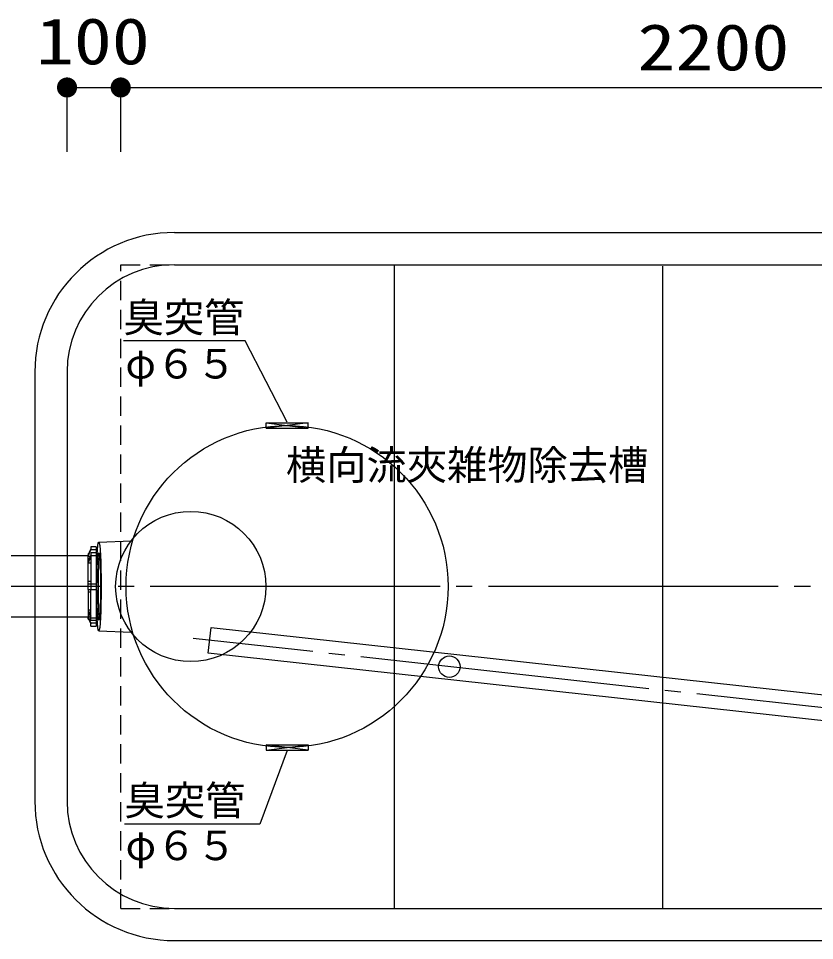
# Model space of a CAD drawing. Units: millimetres, scale not verified. Extents: x -8093 to 8093, y -5792 to 5792.
# Drawn here: x -6131 to -4648, y 927 to 2646 of the extents above; entities that cross this region are included whole.
import ezdxf
from ezdxf.enums import TextEntityAlignment as Align

# ---------------------------------------------------------------- set-up
doc = ezdxf.new("R2010")
doc.units = ezdxf.units.MM
doc.header["$LTSCALE"] = 30
doc.linetypes.add('DASHED1', pattern=[1.8, 1.2, -0.6])
doc.linetypes.add('LONG_CHAIN', pattern=[21, 18, -1, 1, -1])
for name, color, linetype, lineweight in [('0-1_00クル-フ-0躯体', 3, 'Continuous', 25), ('0-2_00クル-フ-1機器', 2, 'Continuous', 25), ('0-4_00クル-フ-6寸法', 132, 'Continuous', 25)]:
    doc.layers.add(name, color=color, linetype=linetype, lineweight=lineweight)
doc.styles.add('ＭＳ ゴシック', font='')
doc.styles.get('ＭＳ ゴシック').set_extended_font_data('MS Gothic')

msp = doc.modelspace()

# ---------------------------------------------------------------- linework, layer by layer
at = {"layer": '0-1_00クル-フ-0躯体'}
for p, q in [((-5840.74, 2247.45), (-3840.74, 2247.45)), ((-5840.74, 2187.45), (-3840.74, 2187.45)), ((-5430.74, 987.45), (-5430.74, 2187.45)), ((-4930.74, 987.45), (-4930.74, 2184.43)), ((-6100.74, 1987.45), (-6100.74, 1187.45)), ((-6040.74, 1987.45), (-6040.74, 1187.45)), ((-5669.74, 1892.45), (-5591.74, 1882.45)), ((-5591.74, 1892.45), (-5669.74, 1882.45)), ((-5591.74, 1882.45), (-5591.74, 1892.45)), ((-5669.74, 1882.45), (-5591.74, 1882.45)), ((-5981.57, 1670.13), (-5921.16, 1672.74)), ((-6001.6, 1645.72), (-5996.6, 1657.21)), ((-6001.6, 1644.21), (-5996.6, 1655.57)), ((-5996.6, 1660.71), (-5996.6, 1655.57)), ((-5986.6, 1655.57), (-5996.6, 1655.57)), ((-5986.6, 1650.5), (-5996.1, 1650.5)), ((-5987.1, 1661.71), (-5995.6, 1661.71)), ((-5986.6, 1661.21), (-5986.6, 1513.68)), ((-6001.6, 1644.45), (-6192.58, 1644.45)), ((-6001.6, 1647.71), (-6001.6, 1644.51)), ((-6001.6, 1582.18), (-6001.6, 1645.72)), ((-6001.6, 1634.21), (-5996.6, 1645.58)), ((-6001.6, 1644.21), (-5997.2, 1644.21)), ((-6001.6, 1631.22), (-5996.6, 1642.71)), ((-6000.6, 1648.71), (-6000.3, 1648.71)), ((-5996.6, 1650), (-5996.6, 1582.18)), ((-5996.6, 1645.58), (-5986.6, 1645.58)), ((-5996.6, 1631.22), (-6001.6, 1631.22)), ((-6001.6, 1597.21), (-5996.6, 1597.21)), ((-6001.6, 1592.71), (-5986.6, 1592.71)), ((-6001.6, 1582.18), (-6001.6, 1529.17)), ((-6001.6, 1582.18), (-5986.6, 1582.18)), ((-5996.6, 1524.9), (-5996.6, 1582.18)), ((-6001.6, 1577.68), (-5996.6, 1577.68)), ((-6001.6, 1530.45), (-6192.58, 1530.45)), ((-5996.6, 1543.67), (-6001.6, 1543.67)), ((-6001.6, 1543.67), (-5996.6, 1532.18)), ((-6001.6, 1540.69), (-5996.6, 1529.32)), ((-6001.6, 1530.68), (-5997.2, 1530.68)), ((-6001.6, 1530.68), (-5996.6, 1519.32)), ((-6001.6, 1527.18), (-6001.6, 1530.38)), ((-6001.6, 1529.17), (-5996.6, 1517.68)), ((-6000.6, 1526.18), (-6000.3, 1526.18)), ((-5996.6, 1529.32), (-5986.6, 1529.32)), ((-5986.6, 1519.32), (-5996.6, 1519.32)), ((-5996.6, 1514.18), (-5996.6, 1519.32)), ((-5986.6, 1524.4), (-5996.1, 1524.4)), ((-5987.1, 1513.18), (-5995.6, 1513.18)), ((-5981.57, 1504.76), (-5921.16, 1502.15)), ((-5777.56, 1463.35), (-5772.3, 1511.06)), ((-5772.3, 1511.06), (-4407.36, 1360.6)), ((-4412.62, 1312.89), (-5777.56, 1463.35)), ((-5669.74, 1292.45), (-5591.74, 1292.45)), ((-5669.74, 1282.45), (-5591.74, 1292.45)), ((-5591.74, 1282.45), (-5669.74, 1292.45)), ((-5591.74, 1292.45), (-5591.74, 1282.45)), ((-5840.74, 987.45), (-3840.74, 987.45)), ((-5840.74, 927.45), (-3840.74, 927.45))]:
    msp.add_line(p, q, dxfattribs=at)
at = {"layer": '0-1_00クル-フ-0躯体', "color": 4}
for p, q in [((-5708.78, 2045.16), (-5935.3, 2045.16)), ((-5630.74, 1894.08), (-5708.78, 2045.16)), ((-5630.74, 1281.52), (-5681.38, 1144.57)), ((-5681.38, 1144.57), (-5933.54, 1144.57))]:
    msp.add_line(p, q, dxfattribs=at)
at = {"layer": '0-1_00クル-フ-0躯体', "linetype": 'LONG_CHAIN'}
for p, q in [((-2825.74, 1587.45), (-6250.74, 1587.45)), ((-4330.26, 1327.95), (-5805.52, 1490.58))]:
    msp.add_line(p, q, dxfattribs=at)
at = {"layer": '0-1_00クル-フ-0躯体'}
for points in [[(-5669.74, 1882.45), (-5669.74, 1892.45), (-5591.74, 1892.45)], [(-5669.74, 1292.45), (-5669.74, 1282.45), (-5591.74, 1282.45)]]:
    msp.add_lwpolyline(points, dxfattribs=at)
for centre, radius in [((-5630.74, 1587.45), 300), ((-5810.14, 1587.45), 140), ((-5328.32, 1437.97), 20)]:
    msp.add_circle(centre, radius, dxfattribs=at)
for centre, radius, start, end in [((-5840.74, 1987.45), 260, 90, 180), ((-5840.74, 1987.45), 200, 90, 180), ((-5995.6, 1660.71), 1, 90, 180), ((-5996.1, 1650), 0.499, 90, 180), ((-5987.1, 1661.21), 0.499, 0, 90), ((-6000.6, 1647.71), 1, 90, 180), ((-6000.6, 1527.18), 1, 180, 270), ((-5996.1, 1524.9), 0.499, 180, 270), ((-5995.6, 1514.18), 1, 180, 270), ((-5987.1, 1513.68), 0.499, 270, 0), ((-5840.74, 1187.45), 260, 180, 270), ((-5840.74, 1187.45), 200, 180, 270)]:
    msp.add_arc(centre, radius, start, end, dxfattribs=at)
for centre, major_axis in [((-5981.56, 1587.45), (0, 82.69)), ((-5981.57, 1587.45), (0, 63.5))]:
    msp.add_ellipse(centre, major_axis=major_axis, ratio=0.052408, dxfattribs=at)
msp.add_ellipse((-5979.57, 1587.45), major_axis=(0, -63.5), ratio=0.052408, start_param=3.4472318, end_param=5.9775462, dxfattribs=at)
at = {"layer": '0-2_00クル-フ-1機器', "linetype": 'DASHED1'}
for p, q in [((-5940.74, 2187.45), (-3740.74, 2187.45)), ((-5940.74, 987.45), (-5940.74, 2187.45))]:
    msp.add_line(p, q, dxfattribs=at)
msp.add_lwpolyline([(-5940.74, 987.45), (-3740.74, 987.45), (-3740.74, 2187.45)], dxfattribs=at)
at = {"layer": '0-4_00クル-フ-6寸法', "color": 4}
for p, q in [((-6040.74, 2397.79), (-6040.74, 2517.79)), ((-6040.74, 2517.79), (-5940.74, 2517.79)), ((-5940.74, 2397.79), (-5940.74, 2517.79)), ((-5940.74, 2397.79), (-5940.74, 2517.79)), ((-5940.74, 2517.79), (-3740.74, 2517.79))]:
    msp.add_line(p, q, dxfattribs=at)
at = {"layer": '0-4_00クル-フ-6寸法'}
for points in [[(-6040.74, 2517.79), (-6057.18, 2526.82), (-6055.91, 2528.81)], [(-6040.74, 2517.79), (-6055.91, 2528.81), (-6054.41, 2530.62)], [(-6040.74, 2517.79), (-6054.41, 2530.62), (-6052.7, 2532.23)], [(-6040.74, 2517.79), (-6052.7, 2532.23), (-6050.79, 2533.62)], [(-6040.74, 2517.79), (-6050.79, 2533.62), (-6048.73, 2534.75)], [(-6040.74, 2517.79), (-6048.73, 2534.75), (-6046.54, 2535.62)], [(-6040.74, 2517.79), (-6046.54, 2535.62), (-6044.26, 2536.2)], [(-6040.74, 2517.79), (-6044.26, 2536.2), (-6041.92, 2536.5)], [(-6040.74, 2517.79), (-6041.92, 2536.5), (-6039.57, 2536.5)], [(-6040.74, 2517.79), (-6039.57, 2536.5), (-6037.23, 2536.2)], [(-6040.74, 2517.79), (-6037.23, 2536.2), (-6034.95, 2535.62)], [(-6040.74, 2517.79), (-6034.95, 2535.62), (-6032.76, 2534.75)], [(-6040.74, 2517.79), (-6032.76, 2534.75), (-6030.7, 2533.62)], [(-6040.74, 2517.79), (-6030.7, 2533.62), (-6028.79, 2532.23)], [(-6040.74, 2517.79), (-6028.79, 2532.23), (-6027.08, 2530.62)], [(-6040.74, 2517.79), (-6027.08, 2530.62), (-6025.58, 2528.81)], [(-6040.74, 2517.79), (-6025.58, 2528.81), (-6024.31, 2526.82)], [(-5940.74, 2517.79), (-5957.18, 2526.82), (-5955.91, 2528.81)], [(-5940.74, 2517.79), (-5957.18, 2526.82), (-5955.91, 2528.81)], [(-5940.74, 2517.79), (-5955.91, 2528.81), (-5954.41, 2530.62)], [(-5940.74, 2517.79), (-5955.91, 2528.81), (-5954.41, 2530.62)], [(-5940.74, 2517.79), (-5954.41, 2530.62), (-5952.7, 2532.23)], [(-5940.74, 2517.79), (-5954.41, 2530.62), (-5952.7, 2532.23)], [(-5940.74, 2517.79), (-5952.7, 2532.23), (-5950.79, 2533.62)], [(-5940.74, 2517.79), (-5952.7, 2532.23), (-5950.79, 2533.62)], [(-5940.74, 2517.79), (-5950.79, 2533.62), (-5948.73, 2534.75)], [(-5940.74, 2517.79), (-5950.79, 2533.62), (-5948.73, 2534.75)], [(-5940.74, 2517.79), (-5948.73, 2534.75), (-5946.54, 2535.62)], [(-5940.74, 2517.79), (-5948.73, 2534.75), (-5946.54, 2535.62)], [(-5940.74, 2517.79), (-5946.54, 2535.62), (-5944.26, 2536.2)], [(-5940.74, 2517.79), (-5946.54, 2535.62), (-5944.26, 2536.2)], [(-5940.74, 2517.79), (-5944.26, 2536.2), (-5941.92, 2536.5)], [(-5940.74, 2517.79), (-5944.26, 2536.2), (-5941.92, 2536.5)], [(-5940.74, 2517.79), (-5941.92, 2536.5), (-5939.57, 2536.5)], [(-5940.74, 2517.79), (-5941.92, 2536.5), (-5939.57, 2536.5)], [(-5940.74, 2517.79), (-5939.57, 2536.5), (-5937.23, 2536.2)], [(-5940.74, 2517.79), (-5939.57, 2536.5), (-5937.23, 2536.2)], [(-5940.74, 2517.79), (-5937.23, 2536.2), (-5934.95, 2535.62)], [(-5940.74, 2517.79), (-5937.23, 2536.2), (-5934.95, 2535.62)], [(-5940.74, 2517.79), (-5934.95, 2535.62), (-5932.76, 2534.75)], [(-5940.74, 2517.79), (-5934.95, 2535.62), (-5932.76, 2534.75)], [(-5940.74, 2517.79), (-5932.76, 2534.75), (-5930.7, 2533.62)], [(-5940.74, 2517.79), (-5932.76, 2534.75), (-5930.7, 2533.62)], [(-5940.74, 2517.79), (-5930.7, 2533.62), (-5928.79, 2532.23)], [(-5940.74, 2517.79), (-5930.7, 2533.62), (-5928.79, 2532.23)], [(-5940.74, 2517.79), (-5928.79, 2532.23), (-5927.08, 2530.62)], [(-5940.74, 2517.79), (-5928.79, 2532.23), (-5927.08, 2530.62)], [(-5940.74, 2517.79), (-5927.08, 2530.62), (-5925.58, 2528.81)], [(-5940.74, 2517.79), (-5927.08, 2530.62), (-5925.58, 2528.81)], [(-5940.74, 2517.79), (-5925.58, 2528.81), (-5924.31, 2526.82)], [(-5940.74, 2517.79), (-5925.58, 2528.81), (-5924.31, 2526.82)], [(-6040.74, 2517.79), (-6059.49, 2517.79), (-6059.35, 2520.14)], [(-6040.74, 2517.79), (-6059.35, 2515.44), (-6059.49, 2517.79)], [(-6040.74, 2517.79), (-6059.35, 2520.14), (-6058.91, 2522.45)], [(-6040.74, 2517.79), (-6058.91, 2513.12), (-6059.35, 2515.44)], [(-6040.74, 2517.79), (-6058.91, 2522.45), (-6058.18, 2524.69)], [(-6040.74, 2517.79), (-6058.18, 2510.88), (-6058.91, 2513.12)], [(-6040.74, 2517.79), (-6058.18, 2524.69), (-6057.18, 2526.82)], [(-6040.74, 2517.79), (-6057.18, 2508.75), (-6058.18, 2510.88)], [(-6040.74, 2517.79), (-6055.91, 2506.76), (-6057.18, 2508.75)], [(-6040.74, 2517.79), (-6054.41, 2504.95), (-6055.91, 2506.76)], [(-6040.74, 2517.79), (-6052.7, 2503.34), (-6054.41, 2504.95)], [(-6040.74, 2517.79), (-6050.79, 2501.95), (-6052.7, 2503.34)], [(-6040.74, 2517.79), (-6048.73, 2500.82), (-6050.79, 2501.95)], [(-6040.74, 2517.79), (-6046.54, 2499.95), (-6048.73, 2500.82)], [(-6040.74, 2517.79), (-6044.26, 2499.37), (-6046.54, 2499.95)], [(-6040.74, 2517.79), (-6041.92, 2499.07), (-6044.26, 2499.37)], [(-6040.74, 2517.79), (-6039.57, 2499.07), (-6041.92, 2499.07)], [(-6040.74, 2517.79), (-6024.31, 2526.82), (-6023.31, 2524.69)], [(-6040.74, 2517.79), (-6023.31, 2524.69), (-6022.58, 2522.45)], [(-6040.74, 2517.79), (-6022.58, 2522.45), (-6022.14, 2520.14)], [(-6040.74, 2517.79), (-6022.14, 2520.14), (-6021.99, 2517.79)], [(-6040.74, 2517.79), (-6037.23, 2499.37), (-6039.57, 2499.07)], [(-6040.74, 2517.79), (-6034.95, 2499.95), (-6037.23, 2499.37)], [(-6040.74, 2517.79), (-6032.76, 2500.82), (-6034.95, 2499.95)], [(-6040.74, 2517.79), (-6030.7, 2501.95), (-6032.76, 2500.82)], [(-6040.74, 2517.79), (-6028.79, 2503.34), (-6030.7, 2501.95)], [(-6040.74, 2517.79), (-6027.08, 2504.95), (-6028.79, 2503.34)], [(-6040.74, 2517.79), (-6025.58, 2506.76), (-6027.08, 2504.95)], [(-6040.74, 2517.79), (-6024.31, 2508.75), (-6025.58, 2506.76)], [(-6040.74, 2517.79), (-6023.31, 2510.88), (-6024.31, 2508.75)], [(-6040.74, 2517.79), (-6022.58, 2513.12), (-6023.31, 2510.88)], [(-6040.74, 2517.79), (-6022.14, 2515.44), (-6022.58, 2513.12)], [(-6040.74, 2517.79), (-6021.99, 2517.79), (-6022.14, 2515.44)], [(-5940.74, 2517.79), (-5959.49, 2517.79), (-5959.35, 2520.14)], [(-5940.74, 2517.79), (-5959.49, 2517.79), (-5959.35, 2520.14)], [(-5940.74, 2517.79), (-5959.35, 2515.44), (-5959.49, 2517.79)], [(-5940.74, 2517.79), (-5959.35, 2515.44), (-5959.49, 2517.79)], [(-5940.74, 2517.79), (-5959.35, 2520.14), (-5958.91, 2522.45)], [(-5940.74, 2517.79), (-5959.35, 2520.14), (-5958.91, 2522.45)], [(-5940.74, 2517.79), (-5958.91, 2513.12), (-5959.35, 2515.44)], [(-5940.74, 2517.79), (-5958.91, 2513.12), (-5959.35, 2515.44)], [(-5940.74, 2517.79), (-5958.91, 2522.45), (-5958.18, 2524.69)], [(-5940.74, 2517.79), (-5958.91, 2522.45), (-5958.18, 2524.69)], [(-5940.74, 2517.79), (-5958.18, 2510.88), (-5958.91, 2513.12)], [(-5940.74, 2517.79), (-5958.18, 2510.88), (-5958.91, 2513.12)], [(-5940.74, 2517.79), (-5958.18, 2524.69), (-5957.18, 2526.82)], [(-5940.74, 2517.79), (-5958.18, 2524.69), (-5957.18, 2526.82)], [(-5940.74, 2517.79), (-5957.18, 2508.75), (-5958.18, 2510.88)], [(-5940.74, 2517.79), (-5957.18, 2508.75), (-5958.18, 2510.88)], [(-5940.74, 2517.79), (-5955.91, 2506.76), (-5957.18, 2508.75)], [(-5940.74, 2517.79), (-5955.91, 2506.76), (-5957.18, 2508.75)], [(-5940.74, 2517.79), (-5954.41, 2504.95), (-5955.91, 2506.76)], [(-5940.74, 2517.79), (-5954.41, 2504.95), (-5955.91, 2506.76)], [(-5940.74, 2517.79), (-5952.7, 2503.34), (-5954.41, 2504.95)], [(-5940.74, 2517.79), (-5952.7, 2503.34), (-5954.41, 2504.95)], [(-5940.74, 2517.79), (-5950.79, 2501.95), (-5952.7, 2503.34)], [(-5940.74, 2517.79), (-5950.79, 2501.95), (-5952.7, 2503.34)], [(-5940.74, 2517.79), (-5948.73, 2500.82), (-5950.79, 2501.95)], [(-5940.74, 2517.79), (-5948.73, 2500.82), (-5950.79, 2501.95)], [(-5940.74, 2517.79), (-5946.54, 2499.95), (-5948.73, 2500.82)], [(-5940.74, 2517.79), (-5946.54, 2499.95), (-5948.73, 2500.82)], [(-5940.74, 2517.79), (-5944.26, 2499.37), (-5946.54, 2499.95)], [(-5940.74, 2517.79), (-5944.26, 2499.37), (-5946.54, 2499.95)], [(-5940.74, 2517.79), (-5941.92, 2499.07), (-5944.26, 2499.37)], [(-5940.74, 2517.79), (-5941.92, 2499.07), (-5944.26, 2499.37)], [(-5940.74, 2517.79), (-5939.57, 2499.07), (-5941.92, 2499.07)], [(-5940.74, 2517.79), (-5939.57, 2499.07), (-5941.92, 2499.07)], [(-5940.74, 2517.79), (-5924.31, 2526.82), (-5923.31, 2524.69)], [(-5940.74, 2517.79), (-5924.31, 2526.82), (-5923.31, 2524.69)], [(-5940.74, 2517.79), (-5923.31, 2524.69), (-5922.58, 2522.45)], [(-5940.74, 2517.79), (-5923.31, 2524.69), (-5922.58, 2522.45)], [(-5940.74, 2517.79), (-5922.58, 2522.45), (-5922.14, 2520.14)], [(-5940.74, 2517.79), (-5922.58, 2522.45), (-5922.14, 2520.14)], [(-5940.74, 2517.79), (-5922.14, 2520.14), (-5921.99, 2517.79)], [(-5940.74, 2517.79), (-5922.14, 2520.14), (-5921.99, 2517.79)], [(-5940.74, 2517.79), (-5937.23, 2499.37), (-5939.57, 2499.07)], [(-5940.74, 2517.79), (-5934.95, 2499.95), (-5937.23, 2499.37)], [(-5940.74, 2517.79), (-5932.76, 2500.82), (-5934.95, 2499.95)], [(-5940.74, 2517.79), (-5930.7, 2501.95), (-5932.76, 2500.82)], [(-5940.74, 2517.79), (-5928.79, 2503.34), (-5930.7, 2501.95)], [(-5940.74, 2517.79), (-5927.08, 2504.95), (-5928.79, 2503.34)], [(-5940.74, 2517.79), (-5925.58, 2506.76), (-5927.08, 2504.95)], [(-5940.74, 2517.79), (-5924.31, 2508.75), (-5925.58, 2506.76)], [(-5940.74, 2517.79), (-5923.31, 2510.88), (-5924.31, 2508.75)], [(-5940.74, 2517.79), (-5922.58, 2513.12), (-5923.31, 2510.88)], [(-5940.74, 2517.79), (-5922.14, 2515.44), (-5922.58, 2513.12)], [(-5940.74, 2517.79), (-5921.99, 2517.79), (-5922.14, 2515.44)], [(-5940.74, 2517.79), (-5937.23, 2499.37), (-5939.57, 2499.07)], [(-5940.74, 2517.79), (-5934.95, 2499.95), (-5937.23, 2499.37)], [(-5940.74, 2517.79), (-5932.76, 2500.82), (-5934.95, 2499.95)], [(-5940.74, 2517.79), (-5930.7, 2501.95), (-5932.76, 2500.82)], [(-5940.74, 2517.79), (-5928.79, 2503.34), (-5930.7, 2501.95)], [(-5940.74, 2517.79), (-5927.08, 2504.95), (-5928.79, 2503.34)], [(-5940.74, 2517.79), (-5925.58, 2506.76), (-5927.08, 2504.95)], [(-5940.74, 2517.79), (-5924.31, 2508.75), (-5925.58, 2506.76)], [(-5940.74, 2517.79), (-5923.31, 2510.88), (-5924.31, 2508.75)], [(-5940.74, 2517.79), (-5922.58, 2513.12), (-5923.31, 2510.88)], [(-5940.74, 2517.79), (-5922.14, 2515.44), (-5922.58, 2513.12)], [(-5940.74, 2517.79), (-5921.99, 2517.79), (-5922.14, 2515.44)]]:
    msp.add_solid(points, dxfattribs=at)

# ---------------------------------------------------------------- texts
at = {"layer": '0-1_00クル-フ-0躯体', "color": 4, "style": 'ＭＳ ゴシック'}
for s, p in [('臭突管', (-5935.3, 2045.16)), ('φ６５', (-5931.98, 1958.75)), ('横向流夾雑物除去槽', (-5632.77, 1770.01)), ('臭突管', (-5933.54, 1144.57)), ('φ６５', (-5931.65, 1060.85))]:
    msp.add_text(s, height=54.99, dxfattribs=at).set_placement(p, align=Align.BOTTOM_LEFT)
at = {"layer": '0-4_00クル-フ-6寸法', "color": 3, "style": 'ＭＳ ゴシック', "width": 1.2}
for s, p in [('100', (-6098.74, 2534.88)), ('2200', (-4977.89, 2523.63))]:
    msp.add_text(s, height=86.66, dxfattribs=at).set_placement(p, align=Align.BOTTOM_LEFT)

doc.saveas('drawing.dxf')
